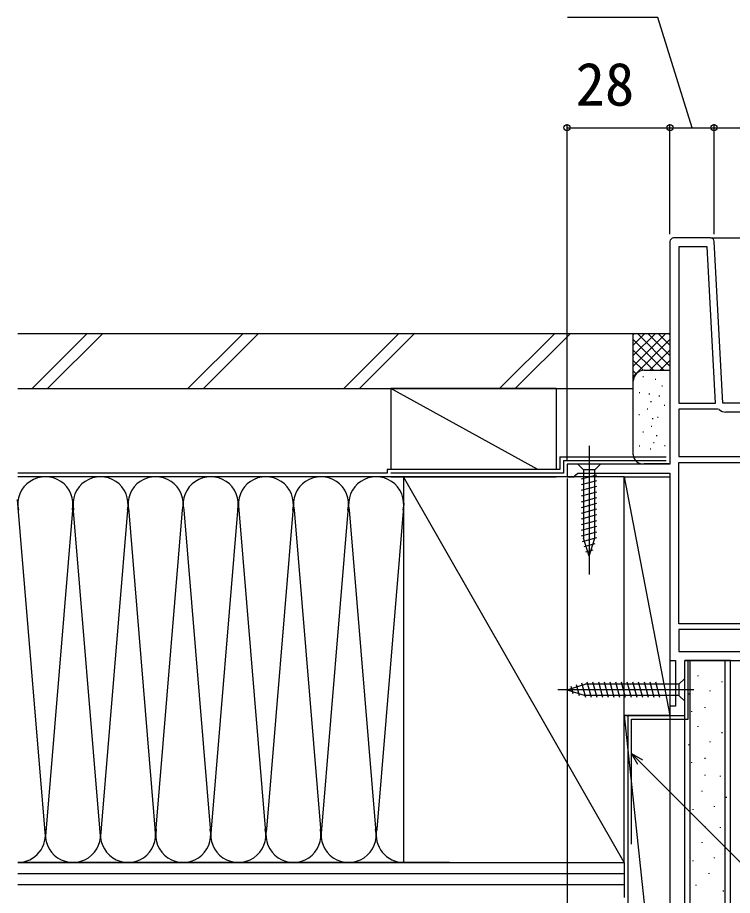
# Model space of a CAD drawing. Units: millimetres, scale not verified. Extents: x -700 to 700, y -1043 to 1038.
# Drawn here: x -63.2 to 131.4, y 448.7 to 687.7 of the extents above; entities that cross this region are included whole.
import ezdxf
from ezdxf.enums import TextEntityAlignment as Align

# ---------------------------------------------------------------- set-up
doc = ezdxf.new("R2010")
doc.units = ezdxf.units.MM
doc.header["$LTSCALE"] = 6
for name, color, linetype in [('0-2_YKK_11', 7, 'Continuous'), ('0-3_YKK_12', 2, 'Continuous'), ('0-4_YKK_13', 4, 'Continuous'), ('0-6_YKK_D', 6, 'Continuous'), ('0-8_YSS_K', 3, 'Continuous'), ('0-9_YSS_KE', 3, 'Continuous')]:
    doc.layers.add(name, color=color, linetype=linetype)
doc.styles.add('ＭＳ ゴシック', font='')
doc.styles.get('ＭＳ ゴシック').set_extended_font_data('MS Gothic')

msp = doc.modelspace()

# ---------------------------------------------------------------- linework, layer by layer
at = {"layer": '0-2_YKK_11'}
msp.add_line((125.407, 627.7), (115.356, 627.7), dxfattribs=at)
for points in [[(114.356, 626.7), (114.356, 566.1), (86.356, 566.1), (86.356, 562.7), (88.256, 562.7), (88.756, 563.2), (89.256, 563.7), (114.356, 563.7), (114.356, 512.7), (115.856, 512.7), (115.856, 500.2), (114.356, 500.2), (114.356, 497.7), (118.356, 497.7), (118.356, 512.7), (170.356, 512.7), (170.356, 514.5), (168.356, 514.5), (168.356, 522.7), (165.056, 522.7)], [(143.182, 576.485), (137.556, 575.493), (137.556, 580.3), (142.913, 580.3), (143.78, 579.758), (144.356, 580.077), (144.356, 582.7), (128.714, 582.7), (126.406, 626.752)], [(127.721, 580.982), (127.399, 581.1), (116.756, 581.1), (116.756, 568.2)], [(116.756, 568.2), (135.156, 568.2), (135.156, 580.3), (129.59, 580.3)], [(116.756, 522.7), (116.756, 566.6), (135.556, 566.6), (135.901, 566.462)], [(137.756, 524.1), (137.756, 522.7), (116.756, 522.7)]]:
    msp.add_lwpolyline(points, dxfattribs=at)
for points in [[(126.712, 582.7), (124.479, 625.3), (116.756, 625.3), (116.756, 582.7)], [(116.756, 515.1), (142.756, 515.1), (142.756, 521.1), (116.756, 521.1)]]:
    msp.add_lwpolyline(points, close=True, dxfattribs=at)
for centre, radius, start, end in [((115.356, 626.7), 1, 90.00001, 179.99999), ((125.407, 626.7), 1, 3.00003, 90), ((129.59, 583.2), 2.9, 229.88081, 270.00001)]:
    msp.add_arc(centre, radius, start, end, dxfattribs=at)
at = {"layer": '0-3_YKK_12'}
for p, q in [((125.407, 627.7), (287.856, 627.7)), ((117.856, 497.7), (118.354, 497.7))]:
    msp.add_line(p, q, dxfattribs=at)
at = {"layer": '0-4_YKK_13'}
for p, q in [((92.356, 571.1), (92.356, 536.1)), ((95.456, 566.1), (89.256, 566.1)), ((89.256, 566.1), (90.806, 564.55)), ((90.806, 564.55), (90.806, 546.016)), ((93.906, 564.55), (90.806, 564.55)), ((95.456, 566.1), (93.906, 564.55)), ((93.906, 546.016), (93.906, 564.55)), ((90.256, 562.124), (94.456, 563.249)), ((90.256, 560.571), (94.456, 561.696)), ((90.256, 559.018), (94.456, 560.143)), ((90.256, 557.465), (94.456, 558.59)), ((90.256, 555.912), (94.456, 557.037)), ((90.256, 554.359), (94.456, 555.484)), ((90.256, 552.806), (94.456, 553.931)), ((90.256, 551.253), (94.456, 552.379)), ((90.256, 549.7), (94.456, 550.826)), ((90.256, 548.147), (94.456, 549.273)), ((90.256, 546.594), (94.456, 547.72)), ((90.515, 545.111), (94.456, 546.167)), ((92.356, 541.1), (90.806, 546.016)), ((92.356, 541.1), (93.906, 546.016)), ((90.966, 543.679), (94.003, 544.492)), ((91.418, 542.247), (93.468, 542.796)), ((92.976, 502.6), (91.851, 506.8)), ((94.529, 502.6), (93.404, 506.8)), ((96.082, 502.6), (94.956, 506.8)), ((97.635, 502.6), (96.509, 506.8)), ((99.188, 502.6), (98.062, 506.8)), ((100.74, 502.6), (99.615, 506.8)), ((102.293, 502.6), (101.168, 506.8)), ((103.846, 502.6), (102.721, 506.8)), ((105.399, 502.6), (104.274, 506.8)), ((106.952, 502.6), (105.827, 506.8)), ((108.505, 502.6), (107.38, 506.8)), ((110.058, 502.6), (108.933, 506.8)), ((111.611, 502.6), (110.486, 506.8)), ((120.856, 504.7), (83.856, 504.7)), ((86.356, 504.7), (91.272, 506.25)), ((86.356, 504.7), (91.272, 506.25)), ((86.356, 504.7), (91.272, 503.15)), ((88.052, 503.589), (87.503, 505.639)), ((89.749, 503.054), (88.935, 506.09)), ((91.423, 502.6), (90.367, 506.542)), ((116.806, 506.25), (91.272, 506.25)), ((116.806, 503.15), (91.272, 503.15)), ((118.356, 501.6), (116.806, 503.15))]:
    msp.add_line(p, q, dxfattribs=at)
msp.add_lwpolyline([(118.356, 507.8), (116.806, 506.25), (116.806, 503.15)], dxfattribs=at)
at = {"layer": '0-6_YKK_D'}
for p, q in [((86.356, 567.1), (86.356, 658.7)), ((86.356, 657.7), (114.356, 657.7)), ((114.356, 628.7), (114.356, 658.7)), ((114.356, 628.7), (114.356, 658.7)), ((114.356, 657.7), (126.356, 657.7)), ((126.356, 628.7), (126.356, 658.7)), ((126.356, 629.7), (126.356, 658.7)), ((126.356, 657.7), (137.356, 657.7)), ((86.356, 562.2), (86.356, 224.7)), ((114.356, 497.95), (114.356, 224.7)), ((114.356, 497.95), (114.356, 284.7)), ((114.356, 494.7), (114.356, 224.7)), ((118.354, 496.7), (118.354, 284.7)), ((114.356, 493.7), (114.356, 254.7))]:
    msp.add_line(p, q, dxfattribs=at)
for points in [[(120.356, 657.7), (111.071, 687.7), (86.434, 687.7)], [(105.616, 484.332), (103.856, 487.381), (106.904, 485.621)], [(103.856, 487.381), (106.26, 484.976), (142.003, 449.233), (263.792, 449.233)]]:
    msp.add_lwpolyline(points, dxfattribs=at)
for centre in [(86.356, 657.7), (114.356, 657.7), (114.356, 657.7), (126.356, 657.7), (126.356, 657.7)]:
    msp.add_circle(centre, 0.85, dxfattribs=at)
at = {"layer": '0-8_YSS_K'}
for p, q in [((-59.276, 586.7), (-44.276, 601.7)), ((-55.034, 586.7), (-40.034, 601.7)), ((-16.85, 586.7), (-1.85, 601.7)), ((-12.607, 586.7), (2.393, 601.7)), ((25.576, 586.7), (40.576, 601.7)), ((29.819, 586.7), (44.819, 601.7)), ((68.003, 586.7), (83.003, 601.7)), ((72.245, 586.7), (87.245, 601.7)), ((104.356, 601.7), (114.356, 601.7)), ((104.356, 588.7), (104.356, 601.7)), ((113.213, 601.7), (104.356, 592.842)), ((110.385, 601.7), (104.356, 595.671)), ((107.557, 601.7), (104.356, 598.499)), ((104.728, 601.7), (104.356, 601.327)), ((114.356, 600.014), (104.356, 590.014)), ((112.669, 591.7), (104.356, 600.014)), ((114.356, 592.842), (105.498, 601.7)), ((114.356, 595.671), (108.326, 601.7)), ((114.356, 598.499), (111.155, 601.7)), ((114.356, 601.327), (113.983, 601.7)), ((109.841, 591.7), (104.356, 597.185)), ((114.356, 597.185), (108.87, 591.7)), ((107.03, 591.682), (104.356, 594.357)), ((114.356, 594.357), (111.681, 591.682)), ((105.15, 590.734), (104.356, 591.528)), ((107.356, 591.7), (114.356, 591.7)), ((104.356, 568.7), (104.356, 588.7)), ((107.161, 589.872), (106.961, 589.872)), ((110.499, 589.205), (110.299, 589.205)), ((78.356, 564.7), (38.356, 586.7)), ((38.356, 586.7), (38.356, 564.7)), ((83.356, 586.7), (38.356, 586.7)), ((83.356, 586.7), (83.356, 564.7)), ((106.159, 585.533), (105.959, 585.533)), ((112.355, 587.374), (112.155, 587.374)), ((108.83, 585.199), (108.63, 585.199)), ((111.56, 584.653), (111.36, 584.653)), ((108.352, 581.054), (108.152, 581.054)), ((109.288, 583.106), (109.088, 583.106)), ((112.96, 582.105), (112.76, 582.105)), ((106.08, 579.507), (105.88, 579.507)), ((109.752, 578.506), (109.552, 578.506)), ((111.166, 578.865), (110.966, 578.865)), ((109.433, 576.406), (109.233, 576.406)), ((107.161, 574.859), (106.961, 574.859)), ((110.832, 573.858), (110.632, 573.858)), ((110.049, 571.952), (109.849, 571.952)), ((106.159, 571.018), (105.959, 571.018)), ((109.163, 570.186), (108.963, 570.186)), ((113.053, 571.12), (112.853, 571.12)), ((114.056, 566.2), (107.356, 566.2)), ((41.856, 562.7), (-63.125, 562.7)), ((38.356, 562.7), (83.356, 562.7)), ((101.856, 457.7), (41.856, 562.7)), ((101.856, 562.7), (114.356, 497.7)), ((-55.631, 464.819), (-63.209, 556.518)), ((-48.207, 554.668), (-55.631, 464.819)), ((-40.631, 464.819), (-48.132, 555.593)), ((-3.138, 555.506), (-10.473, 466.732)), ((11.862, 555.506), (4.527, 466.732)), ((26.875, 555.506), (19.54, 466.732)), ((41.888, 555.506), (34.552, 466.732)), ((-33.292, 553.635), (-40.631, 464.819)), ((-33.022, 554.255), (-25.631, 464.819)), ((-25.631, 464.819), (-18.289, 553.668)), ((-17.973, 553.668), (-10.631, 464.819)), ((-2.973, 553.668), (4.369, 464.819)), ((12.04, 553.668), (19.382, 464.819)), ((27.052, 553.668), (34.394, 464.819)), ((119.856, 330.7), (119.856, 512.7)), ((129.356, 330.7), (129.356, 512.7)), ((121.901, 508.604), (121.901, 508.404)), ((128.494, 506.955), (128.494, 506.755)), ((125.197, 504.483), (125.197, 504.283)), ((119.406, 503.662), (119.406, 503.462)), ((123.804, 499.954), (123.804, 499.754)), ((101.856, 497.7), (118.356, 497.7)), ((101.856, 497.7), (118.356, 343.2)), ((118.356, 343.2), (118.356, 497.7)), ((120.186, 498.856), (120.186, 498.656)), ((129.261, 498.077), (129.261, 497.877)), ((121.901, 494.784), (121.901, 494.584)), ((128.494, 493.136), (128.494, 492.936)), ((125.197, 490.663), (125.197, 490.463)), ((119.406, 489.842), (119.406, 489.642)), ((123.804, 486.134), (123.804, 485.934)), ((120.186, 485.037), (120.186, 484.837)), ((129.261, 484.258), (129.261, 484.058)), ((123.804, 481.529), (123.804, 481.329)), ((128.015, 481.302), (128.015, 481.102)), ((123.07, 477.181), (123.07, 476.981)), ((129.663, 475.533), (129.663, 475.333)), ((120.186, 471.067), (120.186, 470.867)), ((120.576, 472.239), (120.576, 472.039)), ((126.367, 473.06), (126.367, 472.86)), ((129.261, 470.288), (129.261, 470.088)), ((123.804, 467.559), (123.804, 467.359)), ((128.015, 467.332), (128.015, 467.132)), ((123.07, 463.211), (123.07, 463.011)), ((129.663, 461.563), (129.663, 461.363)), ((126.367, 459.09), (126.367, 458.89)), ((-63.138, 457.7), (101.856, 457.7)), ((54.356, 457.7), (-63.125, 457.7)), ((101.856, 457.7), (101.856, 448.2)), ((120.576, 458.269), (120.576, 458.069)), ((-63.138, 454.7), (101.856, 454.7)), ((124.973, 454.761), (124.973, 454.561)), ((129.261, 454.951), (129.261, 454.751)), ((-63.138, 451.7), (101.856, 451.7)), ((121.355, 451.643), (121.355, 451.443)), ((128.839, 450.025), (128.839, 449.825))]:
    msp.add_line(p, q, dxfattribs=at)
msp.add_lwpolyline([(101.856, 562.7), (114.356, 562.7), (114.356, 497.7), (101.856, 497.7)], close=True, dxfattribs=at)
for centre, radius, start, end in [((107.356, 588.7), 3, 90, 180), ((106.963, 568.779), 2.609, 181.73764, 278.65122), ((-55.631, 555.2), 7.5, 348.21621, 191.78356), ((-40.631, 555.2), 7.5, 348.21621, 191.78332), ((-25.631, 555.2), 7.5, 348.21621, 191.78332), ((-10.631, 555.2), 7.5, 348.21621, 191.78332), ((4.369, 555.2), 7.5, 348.21621, 191.78332), ((19.382, 555.2), 7.5, 348.21621, 191.78332), ((34.394, 555.2), 7.5, 348.21621, 191.78332), ((-63.131, 465.2), 7.5, 270.0476, 11.78354), ((-48.131, 465.2), 7.5, 168.21647, 11.78354), ((-33.131, 465.2), 7.5, 168.21647, 11.78354), ((-18.131, 465.2), 7.5, 168.21647, 11.78354), ((-3.131, 465.2), 7.5, 168.21647, 11.78354), ((11.882, 465.2), 7.5, 168.21647, 11.78354), ((26.894, 465.2), 7.5, 168.21647, 11.78354), ((41.895, 465.2), 7.5, 168.21647, 269.69944)]:
    msp.add_arc(centre, radius, start, end, dxfattribs=at)
at = {"layer": '0-9_YSS_KE'}
for p, q in [((-63.138, 601.7), (104.356, 601.7)), ((84.358, 568.1), (113.358, 568.1)), ((85.358, 567.1), (113.358, 567.1)), ((37.358, 564.7), (37.358, 563.7)), ((37.358, 563.7), (-63.136, 563.7)), ((118.356, 330.7), (118.356, 512.7)), ((130.856, 512.7), (118.356, 512.7)), ((119.347, 496.7), (119.347, 512.7)), ((130.856, 330.7), (130.856, 512.7)), ((102.856, 497.7), (102.856, 340.7)), ((103.856, 496.7), (119.347, 496.7)), ((103.856, 462.7), (103.856, 496.7))]:
    msp.add_line(p, q, dxfattribs=at)
for points in [[(-63.138, 586.7), (104.356, 586.7), (104.356, 601.7)], [(84.358, 568.1), (84.358, 564.7), (37.358, 564.7)], [(85.358, 567.1), (85.358, 563.7), (38.358, 563.7)]]:
    msp.add_lwpolyline(points, dxfattribs=at)
msp.add_lwpolyline([(41.856, 562.7), (41.856, 457.7), (101.856, 457.7), (101.856, 562.7)], close=True, dxfattribs=at)

# ---------------------------------------------------------------- texts
at = {"layer": '0-6_YKK_D', "style": 'ＭＳ ゴシック'}
msp.add_text('28', height=11.73, dxfattribs=at).set_placement((88.674, 660.2), align=Align.BOTTOM_LEFT)

doc.saveas('drawing.dxf')
